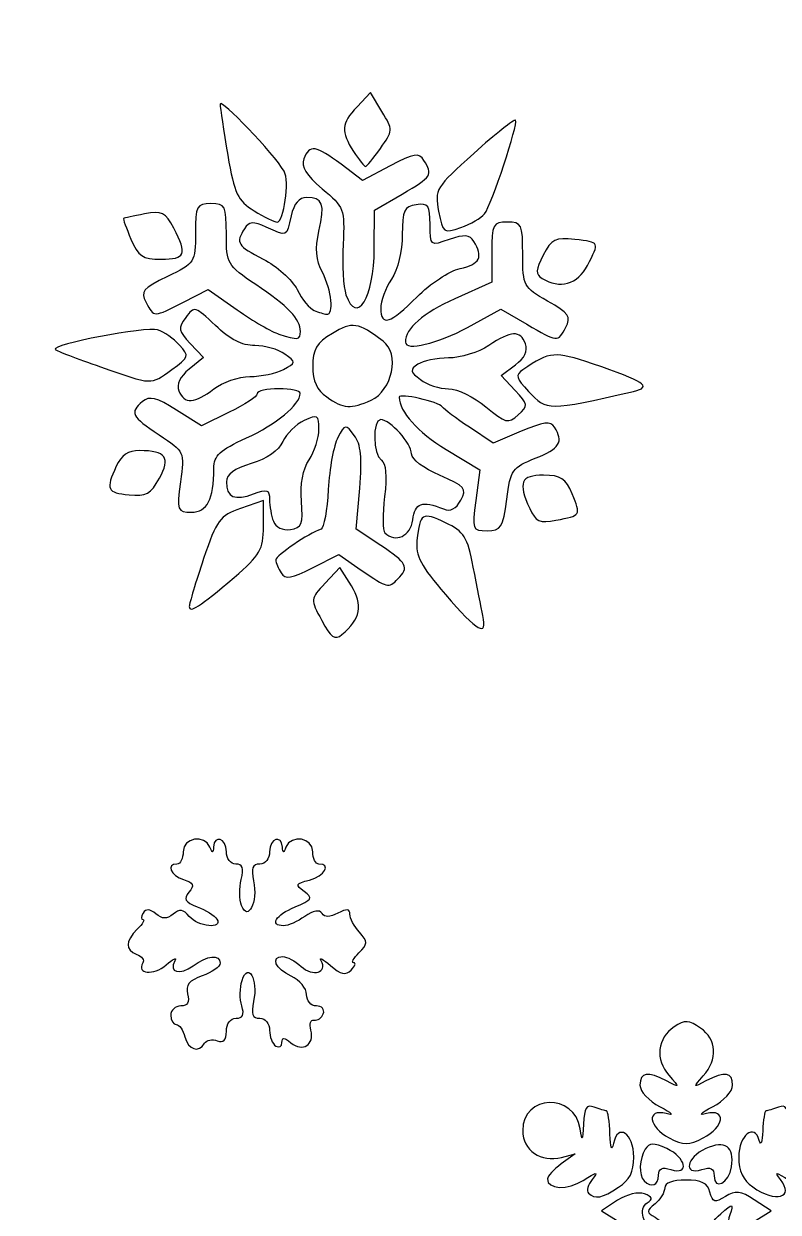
# Model space of a CAD drawing. Header units: centimetres. Extents: x -9.6 to 9.4, y -13.5 to 13.7.
# Drawn here: x -2.17 to 3.2, y 0.88 to 9.34 of the extents above; entities that cross this region are included whole.
import ezdxf

# ---------------------------------------------------------------- set-up
doc = ezdxf.new("R2010")
doc.units = ezdxf.units.CM
doc.header["$MEASUREMENT"] = 0
doc.layers.add('Layer 1', color=7, linetype='Continuous')

msp = doc.modelspace()

# ---------------------------------------------------------------- linework, layer by layer
at = {"layer": 'Layer 1'}
msp.add_open_spline([(-9.54113, 13.65267), (-9.54113, 13.65267), (9.40799, 13.65267), (9.40799, 13.65267), (9.40799, 13.65267), (9.41529, 13.65267), (9.42121, 13.64555), (9.42121, 13.63678), (9.42121, 13.63678), (9.42121, 13.63678), (9.42122, -13.49257), (9.42122, -13.49257), (9.42122, -13.49257), (9.42121, -13.50133), (9.41529, -13.50845), (9.40798, -13.50845), (9.40798, -13.50845), (9.40798, -13.50845), (-9.54113, -13.50846), (-9.54113, -13.50846), (-9.54113, -13.50846), (-9.54843, -13.50845), (-9.55435, -13.50133), (-9.55435, -13.49256), (-9.55435, -13.49256), (-9.55435, -13.49256), (-9.55436, 13.63678), (-9.55436, 13.63678), (-9.55436, 13.63678), (-9.55435, 13.64555), (-9.54843, 13.65267), (-9.54112, 13.65267), (-9.14638, 13.65267), (-9.54113, 13.65267), (-9.54113, 13.65267)], degree=3, knots=[0, 0, 0, 0, 0.1111111, 0.1111111, 0.1111111, 0.1111111, 0.2222222, 0.2222222, 0.2222222, 0.2222222, 0.3333333, 0.3333333, 0.3333333, 0.3333333, 0.4444444, 0.4444444, 0.4444444, 0.4444444, 0.5555556, 0.5555556, 0.5555556, 0.5555556, 0.6666667, 0.6666667, 0.6666667, 0.6666667, 0.7777778, 0.7777778, 0.7777778, 0.7777778, 1, 1, 1, 1.00001, 1.00001, 1.00001, 1.00001], dxfattribs=at)
at = {"layer": 'Layer 1', "color": 7}
for points, knots in [([(-0.52894, 8.00441), (-0.64535, 8.0754), (-0.66824, 8.12395), (-0.71566, 8.40046), (-0.71566, 8.40046), (-0.74538, 8.57379), (-0.7697, 8.73715), (-0.7697, 8.76347), (-0.7697, 8.76347), (-0.7697, 8.81078), (-0.38704, 8.40955), (-0.31517, 8.28689), (-0.31517, 8.28689), (-0.27462, 8.21768), (-0.31524, 7.92307), (-0.3653, 7.92334), (-0.3653, 7.92334), (-0.38233, 7.92343), (-0.45597, 7.95991), (-0.52894, 8.00441)], [0, 0, 0, 0, 0.1666667, 0.1666667, 0.1666667, 0.1666667, 0.3333333, 0.3333333, 0.3333333, 0.3333333, 0.5, 0.5, 0.5, 0.5, 0.6666667, 0.6666667, 0.6666667, 0.6666667, 1, 1, 1, 1]), ([(0.17993, 8.42686), (0.08628, 8.56978), (0.09032, 8.62255), (0.20414, 8.74371), (0.20414, 8.74371), (0.20414, 8.74371), (0.29931, 8.84501), (0.29931, 8.84501), (0.29931, 8.84501), (0.29931, 8.84501), (0.3809, 8.71084), (0.3809, 8.71084), (0.3809, 8.71084), (0.4611, 8.57896), (0.46093, 8.57446), (0.37061, 8.44762), (0.37061, 8.44762), (0.32007, 8.37664), (0.27246, 8.31857), (0.2648, 8.31857), (0.2648, 8.31857), (0.25714, 8.31857), (0.21895, 8.3673), (0.17993, 8.42686)], [0, 0, 0, 0, 0.1428571, 0.1428571, 0.1428571, 0.1428571, 0.2857143, 0.2857143, 0.2857143, 0.2857143, 0.4285714, 0.4285714, 0.4285714, 0.4285714, 0.5714286, 0.5714286, 0.5714286, 0.5714286, 0.7142857, 0.7142857, 0.7142857, 0.7142857, 1, 1, 1, 1]), ([(0.78478, 8.00114), (0.75581, 8.15559), (0.76485, 8.17046), (1.03507, 8.41291), (1.03507, 8.41291), (1.18926, 8.55125), (1.32278, 8.65708), (1.33178, 8.64808), (1.33178, 8.64808), (1.35398, 8.62589), (1.16196, 8.04604), (1.11104, 7.9815), (1.11104, 7.9815), (1.0887, 7.95317), (1.01291, 7.90994), (0.94262, 7.88544), (0.94262, 7.88544), (0.81918, 7.84241), (0.81382, 7.84633), (0.78478, 8.00114)], [0, 0, 0, 0, 0.1666667, 0.1666667, 0.1666667, 0.1666667, 0.3333333, 0.3333333, 0.3333333, 0.3333333, 0.5, 0.5, 0.5, 0.5, 0.6666667, 0.6666667, 0.6666667, 0.6666667, 1, 1, 1, 1]), ([(0.12533, 7.40695), (0.1069, 7.46132), (0.09769, 7.62274), (0.10486, 7.76567), (0.10486, 7.76567), (0.11748, 8.01738), (0.11284, 8.02978), (-0.04329, 8.16107), (-0.04329, 8.16107), (-0.15923, 8.25856), (-0.19616, 8.31819), (-0.17485, 8.37349), (-0.17485, 8.37349), (-0.13477, 8.4775), (-0.08742, 8.4706), (0.09063, 8.3348), (0.09063, 8.3348), (0.09063, 8.3348), (0.24215, 8.21923), (0.24215, 8.21923), (0.24215, 8.21923), (0.24215, 8.21923), (0.44043, 8.32382), (0.44043, 8.32382), (0.44043, 8.32382), (0.612, 8.41432), (0.64435, 8.41953), (0.6807, 8.36251), (0.6807, 8.36251), (0.74586, 8.26026), (0.73713, 8.24673), (0.52634, 8.1232), (0.52634, 8.1232), (0.52634, 8.1232), (0.32864, 8.00734), (0.32864, 8.00734), (0.32864, 8.00734), (0.32864, 8.00734), (0.32724, 7.7346), (0.32724, 7.7346), (0.32724, 7.7346), (0.32546, 7.38655), (0.2008, 7.18426), (0.12533, 7.40695)], [0, 0, 0, 0, 0.0833333, 0.0833333, 0.0833333, 0.0833333, 0.1666667, 0.1666667, 0.1666667, 0.1666667, 0.25, 0.25, 0.25, 0.25, 0.3333333, 0.3333333, 0.3333333, 0.3333333, 0.4166667, 0.4166667, 0.4166667, 0.4166667, 0.5, 0.5, 0.5, 0.5, 0.5833333, 0.5833333, 0.5833333, 0.5833333, 0.6666667, 0.6666667, 0.6666667, 0.6666667, 0.75, 0.75, 0.75, 0.75, 0.8333333, 0.8333333, 0.8333333, 0.8333333, 1, 1, 1, 1]), ([(-0.3526, 7.12577), (-0.40108, 7.14148), (-0.53407, 7.21923), (-0.64814, 7.29853), (-0.64814, 7.29853), (-0.64814, 7.29853), (-0.85553, 7.44273), (-0.85553, 7.44273), (-0.85553, 7.44273), (-0.85553, 7.44273), (-1.03053, 7.35345), (-1.03053, 7.35345), (-1.03053, 7.35345), (-1.24462, 7.24423), (-1.23922, 7.24426), (-1.29682, 7.3519), (-1.29682, 7.3519), (-1.33839, 7.42956), (-1.32094, 7.45071), (-1.1446, 7.53638), (-1.1446, 7.53638), (-0.94942, 7.63121), (-0.94543, 7.63738), (-0.94543, 7.84406), (-0.94543, 7.84406), (-0.94543, 8.03974), (-0.9375, 8.05497), (-0.8356, 8.05497), (-0.8356, 8.05497), (-0.73323, 8.05497), (-0.72576, 8.04019), (-0.72576, 7.83742), (-0.72576, 7.83742), (-0.72576, 7.62682), (-0.71909, 7.61538), (-0.51708, 7.47983), (-0.51708, 7.47983), (-0.28668, 7.32524), (-0.19856, 7.23287), (-0.19856, 7.14594), (-0.19856, 7.14594), (-0.19856, 7.08407), (-0.21666, 7.0817), (-0.3526, 7.12577)], [0, 0, 0, 0, 0.0833333, 0.0833333, 0.0833333, 0.0833333, 0.1666667, 0.1666667, 0.1666667, 0.1666667, 0.25, 0.25, 0.25, 0.25, 0.3333333, 0.3333333, 0.3333333, 0.3333333, 0.4166667, 0.4166667, 0.4166667, 0.4166667, 0.5, 0.5, 0.5, 0.5, 0.5833333, 0.5833333, 0.5833333, 0.5833333, 0.6666667, 0.6666667, 0.6666667, 0.6666667, 0.75, 0.75, 0.75, 0.75, 0.8333333, 0.8333333, 0.8333333, 0.8333333, 1, 1, 1, 1]), ([(-0.10063, 7.29357), (-0.13135, 7.30593), (-0.18612, 7.37337), (-0.22236, 7.44344), (-0.22236, 7.44344), (-0.25859, 7.51351), (-0.36691, 7.61098), (-0.46307, 7.66003), (-0.46307, 7.66003), (-0.64769, 7.75422), (-0.66064, 7.77526), (-0.59644, 7.87674), (-0.59644, 7.87674), (-0.56372, 7.92845), (-0.53509, 7.93047), (-0.44127, 7.88772), (-0.44127, 7.88772), (-0.29034, 7.81895), (-0.29773, 7.81564), (-0.26446, 7.96711), (-0.26446, 7.96711), (-0.24494, 8.05598), (-0.20888, 8.09891), (-0.15373, 8.09891), (-0.15373, 8.09891), (-0.03911, 8.09891), (-0.02257, 8.0532), (-0.06658, 7.85808), (-0.06658, 7.85808), (-0.09461, 7.73377), (-0.08798, 7.65521), (-0.04191, 7.56614), (-0.04191, 7.56614), (0.02525, 7.43625), (0.04282, 7.26189), (-0.01184, 7.26764), (-0.01184, 7.26764), (-0.02997, 7.26955), (-0.06992, 7.28122), (-0.10063, 7.29357)], [0, 0, 0, 0, 0.0909091, 0.0909091, 0.0909091, 0.0909091, 0.1818182, 0.1818182, 0.1818182, 0.1818182, 0.2727273, 0.2727273, 0.2727273, 0.2727273, 0.3636364, 0.3636364, 0.3636364, 0.3636364, 0.4545455, 0.4545455, 0.4545455, 0.4545455, 0.5454545, 0.5454545, 0.5454545, 0.5454545, 0.6363636, 0.6363636, 0.6363636, 0.6363636, 0.7272727, 0.7272727, 0.7272727, 0.7272727, 0.8181818, 0.8181818, 0.8181818, 0.8181818, 1, 1, 1, 1]), ([(0.37257, 7.30965), (0.37257, 7.35883), (0.40717, 7.45207), (0.44946, 7.51685), (0.44946, 7.51685), (0.49406, 7.58517), (0.52634, 7.71828), (0.52634, 7.83382), (0.52634, 7.83382), (0.52634, 8.00693), (0.53928, 8.03484), (0.62519, 8.04705), (0.62519, 8.04705), (0.71163, 8.05932), (0.72404, 8.04168), (0.72404, 7.90655), (0.72404, 7.90655), (0.72404, 7.75273), (0.72468, 7.75223), (0.86056, 7.7996), (0.86056, 7.7996), (0.96834, 7.83717), (1.00519, 7.83438), (1.03562, 7.78633), (1.03562, 7.78633), (1.10499, 7.67681), (1.07774, 7.62311), (0.93713, 7.59223), (0.93713, 7.59223), (0.86102, 7.57551), (0.72342, 7.48498), (0.63134, 7.39104), (0.63134, 7.39104), (0.44401, 7.19992), (0.37257, 7.17746), (0.37257, 7.30965)], [0, 0, 0, 0, 0.1, 0.1, 0.1, 0.1, 0.2, 0.2, 0.2, 0.2, 0.3, 0.3, 0.3, 0.3, 0.4, 0.4, 0.4, 0.4, 0.5, 0.5, 0.5, 0.5, 0.6, 0.6, 0.6, 0.6, 0.7, 0.7, 0.7, 0.7, 0.8, 0.8, 0.8, 0.8, 1, 1, 1, 1]), ([(-1.40514, 7.80236), (-1.43818, 7.88089), (-1.46193, 7.94724), (-1.45793, 7.94981), (-1.45793, 7.94981), (-1.45394, 7.95238), (-1.38664, 7.96667), (-1.30839, 7.98156), (-1.30839, 7.98156), (-1.18306, 8.00541), (-1.1582, 7.99334), (-1.0997, 7.88022), (-1.0997, 7.88022), (-1.00263, 7.6925), (-1.01599, 7.65957), (-1.18918, 7.65957), (-1.18918, 7.65957), (-1.32345, 7.65957), (-1.35341, 7.67938), (-1.40514, 7.80236)], [0, 0, 0, 0, 0.1666667, 0.1666667, 0.1666667, 0.1666667, 0.3333333, 0.3333333, 0.3333333, 0.3333333, 0.5, 0.5, 0.5, 0.5, 0.6666667, 0.6666667, 0.6666667, 0.6666667, 1, 1, 1, 1]), ([(0.54831, 7.06936), (0.54831, 7.16591), (0.67434, 7.27637), (0.90008, 7.37767), (0.90008, 7.37767), (0.90008, 7.37767), (1.16338, 7.49584), (1.16338, 7.49584), (1.16338, 7.49584), (1.16338, 7.49584), (1.16338, 7.70951), (1.16338, 7.70951), (1.16338, 7.70951), (1.16338, 7.90813), (1.17111, 7.92317), (1.27321, 7.92317), (1.27321, 7.92317), (1.37638, 7.92317), (1.38306, 7.90917), (1.38338, 7.69252), (1.38338, 7.69252), (1.38371, 7.46951), (1.38955, 7.45854), (1.55976, 7.36134), (1.55976, 7.36134), (1.71207, 7.27436), (1.72958, 7.24918), (1.68968, 7.17462), (1.68968, 7.17462), (1.63188, 7.06662), (1.63388, 7.06646), (1.41245, 7.19623), (1.41245, 7.19623), (1.41245, 7.19623), (1.22851, 7.30403), (1.22851, 7.30403), (1.22851, 7.30403), (1.22851, 7.30403), (0.99123, 7.17427), (0.99123, 7.17427), (0.99123, 7.17427), (0.77848, 7.05792), (0.54831, 7.00341), (0.54831, 7.06936)], [0, 0, 0, 0, 0.0833333, 0.0833333, 0.0833333, 0.0833333, 0.1666667, 0.1666667, 0.1666667, 0.1666667, 0.25, 0.25, 0.25, 0.25, 0.3333333, 0.3333333, 0.3333333, 0.3333333, 0.4166667, 0.4166667, 0.4166667, 0.4166667, 0.5, 0.5, 0.5, 0.5, 0.5833333, 0.5833333, 0.5833333, 0.5833333, 0.6666667, 0.6666667, 0.6666667, 0.6666667, 0.75, 0.75, 0.75, 0.75, 0.8333333, 0.8333333, 0.8333333, 0.8333333, 1, 1, 1, 1]), ([(1.52168, 7.52261), (1.47271, 7.55365), (1.47403, 7.58211), (1.52943, 7.68923), (1.52943, 7.68923), (1.58806, 7.8026), (1.61545, 7.81617), (1.75324, 7.80009), (1.75324, 7.80009), (1.93392, 7.779), (1.93146, 7.7841), (1.84322, 7.61346), (1.84322, 7.61346), (1.77517, 7.48187), (1.64431, 7.4449), (1.52168, 7.52261)], [0, 0, 0, 0, 0.2, 0.2, 0.2, 0.2, 0.4, 0.4, 0.4, 0.4, 0.6, 0.6, 0.6, 0.6, 1, 1, 1, 1]), ([(-1.06397, 6.72185), (-1.08189, 6.76854), (-1.05549, 6.82406), (-0.99024, 6.8769), (-0.99024, 6.8769), (-0.99024, 6.8769), (-0.88859, 6.9592), (-0.88859, 6.9592), (-0.88859, 6.9592), (-0.88859, 6.9592), (-0.98281, 7.0595), (-0.98281, 7.0595), (-0.98281, 7.0595), (-1.06661, 7.1487), (-1.07009, 7.1692), (-1.0143, 7.24493), (-1.0143, 7.24493), (-0.95354, 7.32741), (-0.94694, 7.3256), (-0.80363, 7.18729), (-0.80363, 7.18729), (-0.7034, 7.09056), (-0.613, 7.0445), (-0.52338, 7.0445), (-0.52338, 7.0445), (-0.45062, 7.0445), (-0.35409, 7.01745), (-0.30887, 6.98439), (-0.30887, 6.98439), (-0.22926, 6.92617), (-0.2296, 6.9227), (-0.31956, 6.87455), (-0.31956, 6.87455), (-0.37065, 6.84721), (-0.478, 6.8244), (-0.55812, 6.82386), (-0.55812, 6.82386), (-0.63824, 6.82332), (-0.75322, 6.78422), (-0.81363, 6.73697), (-0.81363, 6.73697), (-0.94877, 6.63126), (-1.02738, 6.62651), (-1.06397, 6.72185)], [0, 0, 0, 0, 0.0833333, 0.0833333, 0.0833333, 0.0833333, 0.1666667, 0.1666667, 0.1666667, 0.1666667, 0.25, 0.25, 0.25, 0.25, 0.3333333, 0.3333333, 0.3333333, 0.3333333, 0.4166667, 0.4166667, 0.4166667, 0.4166667, 0.5, 0.5, 0.5, 0.5, 0.5833333, 0.5833333, 0.5833333, 0.5833333, 0.6666667, 0.6666667, 0.6666667, 0.6666667, 0.75, 0.75, 0.75, 0.75, 0.8333333, 0.8333333, 0.8333333, 0.8333333, 1, 1, 1, 1]), ([(-0.01184, 6.67873), (-0.08138, 6.72724), (-0.11069, 6.79189), (-0.11069, 6.89674), (-0.11069, 6.89674), (-0.11069, 7.01705), (-0.08382, 7.06214), (0.02864, 7.13053), (0.02864, 7.13053), (0.17018, 7.2166), (0.21062, 7.21058), (0.38977, 7.07672), (0.38977, 7.07672), (0.50967, 6.98713), (0.45623, 6.72524), (0.30388, 6.65582), (0.30388, 6.65582), (0.16088, 6.59067), (0.109, 6.59443), (-0.01184, 6.67873)], [0, 0, 0, 0, 0.1666667, 0.1666667, 0.1666667, 0.1666667, 0.3333333, 0.3333333, 0.3333333, 0.3333333, 0.5, 0.5, 0.5, 0.5, 0.6666667, 0.6666667, 0.6666667, 0.6666667, 1, 1, 1, 1]), ([(-1.62211, 6.89338), (-1.78889, 6.95164), (-1.9333, 7.00726), (-1.94301, 7.01697), (-1.94301, 7.01697), (-1.97749, 7.05145), (-1.29565, 7.18183), (-1.21489, 7.1562), (-1.21489, 7.1562), (-1.16971, 7.14186), (-1.09937, 7.09324), (-1.05856, 7.04815), (-1.05856, 7.04815), (-0.98821, 6.97041), (-0.99109, 6.96139), (-1.11447, 6.87354), (-1.11447, 6.87354), (-1.27019, 6.76265), (-1.24509, 6.76167), (-1.62211, 6.89338)], [0, 0, 0, 0, 0.1666667, 0.1666667, 0.1666667, 0.1666667, 0.3333333, 0.3333333, 0.3333333, 0.3333333, 0.5, 0.5, 0.5, 0.5, 0.6666667, 0.6666667, 0.6666667, 0.6666667, 1, 1, 1, 1]), ([(1.1211, 6.60917), (1.03744, 6.67946), (0.91766, 6.73697), (0.85492, 6.73697), (0.85492, 6.73697), (0.79217, 6.73697), (0.70246, 6.76625), (0.65556, 6.80204), (0.65556, 6.80204), (0.58174, 6.85835), (0.57913, 6.87303), (0.63617, 6.9112), (0.63617, 6.9112), (0.67242, 6.93545), (0.77127, 6.95572), (0.85584, 6.95625), (0.85584, 6.95625), (0.94041, 6.95678), (1.06892, 6.9965), (1.14141, 7.0445), (1.14141, 7.0445), (1.30324, 7.15168), (1.36507, 7.15471), (1.40245, 7.05729), (1.40245, 7.05729), (1.42156, 7.0075), (1.39744, 6.9567), (1.33084, 6.90646), (1.33084, 6.90646), (1.33084, 6.90646), (1.23041, 6.83071), (1.23041, 6.83071), (1.23041, 6.83071), (1.23041, 6.83071), (1.32938, 6.72537), (1.32938, 6.72537), (1.32938, 6.72537), (1.42352, 6.62515), (1.42456, 6.61665), (1.35078, 6.5507), (1.35078, 6.5507), (1.27935, 6.48686), (1.26116, 6.4915), (1.1211, 6.60917)], [0, 0, 0, 0, 0.0833333, 0.0833333, 0.0833333, 0.0833333, 0.1666667, 0.1666667, 0.1666667, 0.1666667, 0.25, 0.25, 0.25, 0.25, 0.3333333, 0.3333333, 0.3333333, 0.3333333, 0.4166667, 0.4166667, 0.4166667, 0.4166667, 0.5, 0.5, 0.5, 0.5, 0.5833333, 0.5833333, 0.5833333, 0.5833333, 0.6666667, 0.6666667, 0.6666667, 0.6666667, 0.75, 0.75, 0.75, 0.75, 0.8333333, 0.8333333, 0.8333333, 0.8333333, 1, 1, 1, 1]), ([(1.4248, 6.71732), (1.33554, 6.81234), (1.32933, 6.83605), (1.38419, 6.87256), (1.38419, 6.87256), (1.58232, 7.00441), (1.60651, 7.00647), (1.87964, 6.91483), (1.87964, 6.91483), (2.24863, 6.79103), (2.3096, 6.74999), (2.17155, 6.71838), (2.17155, 6.71838), (1.55833, 6.57793), (1.55575, 6.57793), (1.4248, 6.71732)], [0, 0, 0, 0, 0.2, 0.2, 0.2, 0.2, 0.4, 0.4, 0.4, 0.4, 0.6, 0.6, 0.6, 0.6, 1, 1, 1, 1]), ([(-1.05165, 6.07395), (-1.02314, 6.2889), (-1.02363, 6.28999), (-1.2039, 6.40929), (-1.2039, 6.40929), (-1.40158, 6.54011), (-1.41581, 6.56864), (-1.32217, 6.64636), (-1.32217, 6.64636), (-1.2726, 6.6875), (-1.22251, 6.67491), (-1.08154, 6.58592), (-1.08154, 6.58592), (-1.08154, 6.58592), (-0.90351, 6.47353), (-0.90351, 6.47353), (-0.90351, 6.47353), (-0.90351, 6.47353), (-0.7048, 6.57007), (-0.7048, 6.57007), (-0.7048, 6.57007), (-0.59551, 6.62317), (-0.50609, 6.68244), (-0.50609, 6.70179), (-0.50609, 6.70179), (-0.50609, 6.72114), (-0.4369, 6.73697), (-0.35233, 6.73697), (-0.35233, 6.73697), (-0.26776, 6.73697), (-0.199, 6.72214), (-0.19954, 6.70402), (-0.19954, 6.70402), (-0.20195, 6.6226), (-0.37135, 6.48247), (-0.58298, 6.38684), (-0.58298, 6.38684), (-0.77423, 6.30042), (-0.81373, 6.26326), (-0.81423, 6.16931), (-0.81423, 6.16931), (-0.81539, 5.94966), (-0.86234, 5.8583), (-0.97403, 5.8583), (-0.97403, 5.8583), (-1.07583, 5.8583), (-1.07907, 5.86728), (-1.05165, 6.07395)], [0, 0, 0, 0, 0.0769231, 0.0769231, 0.0769231, 0.0769231, 0.1538462, 0.1538462, 0.1538462, 0.1538462, 0.2307692, 0.2307692, 0.2307692, 0.2307692, 0.3076923, 0.3076923, 0.3076923, 0.3076923, 0.3846154, 0.3846154, 0.3846154, 0.3846154, 0.4615385, 0.4615385, 0.4615385, 0.4615385, 0.5384615, 0.5384615, 0.5384615, 0.5384615, 0.6153846, 0.6153846, 0.6153846, 0.6153846, 0.6923077, 0.6923077, 0.6923077, 0.6923077, 0.7692308, 0.7692308, 0.7692308, 0.7692308, 0.8461538, 0.8461538, 0.8461538, 0.8461538, 1, 1, 1, 1]), ([(1.04895, 5.94281), (1.04895, 5.94281), (1.07764, 6.15911), (1.07764, 6.15911), (1.07764, 6.15911), (1.07764, 6.15911), (0.83792, 6.30526), (0.83792, 6.30526), (0.83792, 6.30526), (0.63612, 6.42828), (0.50437, 6.57497), (0.50437, 6.67663), (0.50437, 6.67663), (0.50437, 6.70872), (0.7846, 6.64555), (0.81191, 6.6073), (0.81191, 6.6073), (0.82399, 6.59038), (0.91019, 6.52531), (1.00347, 6.46269), (1.00347, 6.46269), (1.00347, 6.46269), (1.17307, 6.34884), (1.17307, 6.34884), (1.17307, 6.34884), (1.17307, 6.34884), (1.37332, 6.43468), (1.37332, 6.43468), (1.37332, 6.43468), (1.5322, 6.50279), (1.58098, 6.50884), (1.60943, 6.46399), (1.60943, 6.46399), (1.67631, 6.35859), (1.64704, 6.31112), (1.473, 6.24275), (1.473, 6.24275), (1.30983, 6.17866), (1.29757, 6.16103), (1.26964, 5.95052), (1.26964, 5.95052), (1.24288, 5.74878), (1.229, 5.7265), (1.13009, 5.7265), (1.13009, 5.7265), (1.02392, 5.7265), (1.02121, 5.73372), (1.04895, 5.94281)], [0, 0, 0, 0, 0.0769231, 0.0769231, 0.0769231, 0.0769231, 0.1538462, 0.1538462, 0.1538462, 0.1538462, 0.2307692, 0.2307692, 0.2307692, 0.2307692, 0.3076923, 0.3076923, 0.3076923, 0.3076923, 0.3846154, 0.3846154, 0.3846154, 0.3846154, 0.4615385, 0.4615385, 0.4615385, 0.4615385, 0.5384615, 0.5384615, 0.5384615, 0.5384615, 0.6153846, 0.6153846, 0.6153846, 0.6153846, 0.6923077, 0.6923077, 0.6923077, 0.6923077, 0.7692308, 0.7692308, 0.7692308, 0.7692308, 0.8461538, 0.8461538, 0.8461538, 0.8461538, 1, 1, 1, 1]), ([(-0.39067, 5.79367), (-0.40583, 5.83317), (-0.41823, 5.90292), (-0.41823, 5.94867), (-0.41823, 5.94867), (-0.41823, 6.01997), (-0.43445, 6.02569), (-0.53175, 5.9887), (-0.53175, 5.9887), (-0.66483, 5.9381), (-0.72576, 5.96477), (-0.72576, 6.07361), (-0.72576, 6.07361), (-0.72576, 6.12706), (-0.66933, 6.16883), (-0.54801, 6.20518), (-0.54801, 6.20518), (-0.43673, 6.23852), (-0.35276, 6.29682), (-0.32349, 6.36106), (-0.32349, 6.36106), (-0.29778, 6.4175), (-0.22949, 6.48521), (-0.17175, 6.51152), (-0.17175, 6.51152), (-0.07621, 6.55505), (-0.06676, 6.54941), (-0.06676, 6.44891), (-0.06676, 6.44891), (-0.06676, 6.38817), (-0.09819, 6.29051), (-0.1366, 6.23188), (-0.1366, 6.23188), (-0.1812, 6.16382), (-0.20105, 6.05718), (-0.19152, 5.93688), (-0.19152, 5.93688), (-0.17851, 5.77263), (-0.18856, 5.74676), (-0.26985, 5.73516), (-0.26985, 5.73516), (-0.32486, 5.72731), (-0.37442, 5.75131), (-0.39067, 5.79367)], [0, 0, 0, 0, 0.0833333, 0.0833333, 0.0833333, 0.0833333, 0.1666667, 0.1666667, 0.1666667, 0.1666667, 0.25, 0.25, 0.25, 0.25, 0.3333333, 0.3333333, 0.3333333, 0.3333333, 0.4166667, 0.4166667, 0.4166667, 0.4166667, 0.5, 0.5, 0.5, 0.5, 0.5833333, 0.5833333, 0.5833333, 0.5833333, 0.6666667, 0.6666667, 0.6666667, 0.6666667, 0.75, 0.75, 0.75, 0.75, 0.8333333, 0.8333333, 0.8333333, 0.8333333, 1, 1, 1, 1]), ([(0.40229, 5.71143), (0.38642, 5.7273), (0.38553, 5.84327), (0.40032, 5.96913), (0.40032, 5.96913), (0.41784, 6.11819), (0.41003, 6.20858), (0.37793, 6.22842), (0.37793, 6.22842), (0.31687, 6.26616), (0.31222, 6.5173), (0.37257, 6.5173), (0.37257, 6.5173), (0.44063, 6.5173), (0.59224, 6.34946), (0.59224, 6.27411), (0.59224, 6.27411), (0.59224, 6.2359), (0.67881, 6.16954), (0.79188, 6.12107), (0.79188, 6.12107), (0.97314, 6.04337), (0.98698, 6.02703), (0.94228, 5.94349), (0.94228, 5.94349), (0.90886, 5.88106), (0.86941, 5.86121), (0.81952, 5.88174), (0.81952, 5.88174), (0.66799, 5.9441), (0.61429, 5.92491), (0.60031, 5.80338), (0.60031, 5.80338), (0.58704, 5.68807), (0.47683, 5.63689), (0.40229, 5.71143)], [0, 0, 0, 0, 0.1, 0.1, 0.1, 0.1, 0.2, 0.2, 0.2, 0.2, 0.3, 0.3, 0.3, 0.3, 0.4, 0.4, 0.4, 0.4, 0.5, 0.5, 0.5, 0.5, 0.6, 0.6, 0.6, 0.6, 0.7, 0.7, 0.7, 0.7, 0.8, 0.8, 0.8, 0.8, 1, 1, 1, 1]), ([(0.23409, 5.44666), (0.23409, 5.44666), (0.07365, 5.55694), (0.07365, 5.55694), (0.07365, 5.55694), (0.07365, 5.55694), (-0.11235, 5.46205), (-0.11235, 5.46205), (-0.11235, 5.46205), (-0.26282, 5.38529), (-0.30547, 5.37841), (-0.33565, 5.42602), (-0.33565, 5.42602), (-0.35616, 5.45838), (-0.37325, 5.49998), (-0.37362, 5.51846), (-0.37362, 5.51846), (-0.37423, 5.54897), (-0.14111, 5.70844), (-0.05176, 5.73865), (-0.05176, 5.73865), (-0.03142, 5.74552), (-0.0082, 5.87262), (-0.00016, 6.02108), (-0.00016, 6.02108), (0.00789, 6.16955), (0.03834, 6.33561), (0.06751, 6.39011), (0.06751, 6.39011), (0.1194, 6.48707), (0.12192, 6.48738), (0.1846, 6.4044), (0.1846, 6.4044), (0.23268, 6.34075), (0.24225, 6.24706), (0.22297, 6.02874), (0.22297, 6.02874), (0.22297, 6.02874), (0.19728, 5.73788), (0.19728, 5.73788), (0.19728, 5.73788), (0.19728, 5.73788), (0.3728, 5.62173), (0.3728, 5.62173), (0.3728, 5.62173), (0.56128, 5.497), (0.57745, 5.46568), (0.49559, 5.38382), (0.49559, 5.38382), (0.42741, 5.31564), (0.42328, 5.31663), (0.23409, 5.44666)], [0, 0, 0, 0, 0.0714286, 0.0714286, 0.0714286, 0.0714286, 0.1428571, 0.1428571, 0.1428571, 0.1428571, 0.2142857, 0.2142857, 0.2142857, 0.2142857, 0.2857143, 0.2857143, 0.2857143, 0.2857143, 0.3571429, 0.3571429, 0.3571429, 0.3571429, 0.4285714, 0.4285714, 0.4285714, 0.4285714, 0.5, 0.5, 0.5, 0.5, 0.5714286, 0.5714286, 0.5714286, 0.5714286, 0.6428571, 0.6428571, 0.6428571, 0.6428571, 0.7142857, 0.7142857, 0.7142857, 0.7142857, 0.7857143, 0.7857143, 0.7857143, 0.7857143, 0.8571429, 0.8571429, 0.8571429, 0.8571429, 1, 1, 1, 1]), ([(-1.41771, 5.9819), (-1.57456, 5.99702), (-1.58496, 6.02013), (-1.50951, 6.18573), (-1.50951, 6.18573), (-1.47382, 6.26407), (-1.42441, 6.29743), (-1.34476, 6.29696), (-1.34476, 6.29696), (-1.15469, 6.29584), (-1.12034, 6.24835), (-1.20223, 6.09992), (-1.20223, 6.09992), (-1.26333, 5.98916), (-1.29771, 5.97033), (-1.41771, 5.9819)], [0, 0, 0, 0, 0.2, 0.2, 0.2, 0.2, 0.4, 0.4, 0.4, 0.4, 0.6, 0.6, 0.6, 0.6, 1, 1, 1, 1]), ([(1.43298, 5.88463), (1.34804, 6.07107), (1.36914, 6.1219), (1.53148, 6.1219), (1.53148, 6.1219), (1.65534, 6.1219), (1.68905, 6.09984), (1.73509, 5.98869), (1.73509, 5.98869), (1.79902, 5.83436), (1.79952, 5.83516), (1.6197, 5.80101), (1.6197, 5.80101), (1.50382, 5.779), (1.47529, 5.79178), (1.43298, 5.88463)], [0, 0, 0, 0, 0.2, 0.2, 0.2, 0.2, 0.4, 0.4, 0.4, 0.4, 0.6, 0.6, 0.6, 0.6, 1, 1, 1, 1]), ([(-0.98936, 5.18815), (-0.98936, 5.20903), (-0.94357, 5.36188), (-0.88759, 5.52782), (-0.88759, 5.52782), (-0.79485, 5.80276), (-0.77147, 5.83448), (-0.62399, 5.88554), (-0.62399, 5.88554), (-0.62399, 5.88554), (-0.46216, 5.94157), (-0.46216, 5.94157), (-0.46216, 5.94157), (-0.46216, 5.94157), (-0.46218, 5.75715), (-0.46218, 5.75715), (-0.46218, 5.75715), (-0.4622, 5.59148), (-0.48342, 5.5546), (-0.67087, 5.39435), (-0.67087, 5.39435), (-0.91806, 5.18304), (-0.98936, 5.13687), (-0.98936, 5.18815)], [0, 0, 0, 0, 0.1428571, 0.1428571, 0.1428571, 0.1428571, 0.2857143, 0.2857143, 0.2857143, 0.2857143, 0.4285714, 0.4285714, 0.4285714, 0.4285714, 0.5714286, 0.5714286, 0.5714286, 0.5714286, 0.7142857, 0.7142857, 0.7142857, 0.7142857, 1, 1, 1, 1]), ([(0.83261, 5.27344), (0.65884, 5.47471), (0.6196, 5.54949), (0.63088, 5.65786), (0.63088, 5.65786), (0.65116, 5.85285), (0.66744, 5.86292), (0.83396, 5.78351), (0.83396, 5.78351), (0.96695, 5.72009), (0.98998, 5.68318), (1.03172, 5.4665), (1.03172, 5.4665), (1.05771, 5.33162), (1.08845, 5.17678), (1.10004, 5.12241), (1.10004, 5.12241), (1.1334, 4.96594), (1.06448, 5.00486), (0.83261, 5.27344)], [0, 0, 0, 0, 0.1666667, 0.1666667, 0.1666667, 0.1666667, 0.3333333, 0.3333333, 0.3333333, 0.3333333, 0.5, 0.5, 0.5, 0.5, 0.6666667, 0.6666667, 0.6666667, 0.6666667, 1, 1, 1, 1]), ([(-0.04715, 5.08814), (-0.12888, 5.23989), (-0.12885, 5.24021), (-0.02367, 5.35217), (-0.02367, 5.35217), (-0.02367, 5.35217), (0.08164, 5.46426), (0.08164, 5.46426), (0.08164, 5.46426), (0.08164, 5.46426), (0.16402, 5.33415), (0.16402, 5.33415), (0.16402, 5.33415), (0.2499, 5.19851), (0.23037, 5.09861), (0.09619, 4.98725), (0.09619, 4.98725), (0.0467, 4.94618), (0.01867, 4.96591), (-0.04715, 5.08814)], [0, 0, 0, 0, 0.1666667, 0.1666667, 0.1666667, 0.1666667, 0.3333333, 0.3333333, 0.3333333, 0.3333333, 0.5, 0.5, 0.5, 0.5, 0.6666667, 0.6666667, 0.6666667, 0.6666667, 1, 1, 1, 1]), ([(-1.02057, 2.12396), (-1.0332, 2.17228), (-1.06101, 2.21182), (-1.08235, 2.21182), (-1.08235, 2.21182), (-1.1037, 2.21182), (-1.12116, 2.24148), (-1.12116, 2.27772), (-1.12116, 2.27772), (-1.12116, 2.31397), (-1.0892, 2.34362), (-1.05014, 2.34362), (-1.05014, 2.34362), (-1.00147, 2.34362), (-0.98613, 2.37046), (-1.00141, 2.42887), (-1.00141, 2.42887), (-1.01818, 2.49302), (-0.99228, 2.52506), (-0.8967, 2.55838), (-0.8967, 2.55838), (-0.82685, 2.58273), (-0.7697, 2.62345), (-0.7697, 2.64887), (-0.7697, 2.64887), (-0.7697, 2.71362), (-0.86405, 2.70401), (-0.96289, 2.6292), (-0.96289, 2.6292), (-1.05476, 2.55966), (-1.14005, 2.58335), (-1.09236, 2.66518), (-1.09236, 2.66518), (-1.07573, 2.69371), (-1.10382, 2.68052), (-1.15478, 2.63587), (-1.15478, 2.63587), (-1.24174, 2.55967), (-1.36888, 2.57023), (-1.31983, 2.64959), (-1.31983, 2.64959), (-1.3075, 2.66955), (-1.32694, 2.69722), (-1.36305, 2.71108), (-1.36305, 2.71108), (-1.44747, 2.74347), (-1.44634, 2.80297), (-1.35966, 2.88965), (-1.35966, 2.88965), (-1.32169, 2.92762), (-1.30308, 2.95869), (-1.31832, 2.95869), (-1.31832, 2.95869), (-1.33355, 2.95869), (-1.3332, 2.97942), (-1.31755, 3.00476), (-1.31755, 3.00476), (-1.29808, 3.03625), (-1.26946, 3.03455), (-1.22709, 2.99938), (-1.22709, 2.99938), (-1.18076, 2.96093), (-1.14992, 2.96053), (-1.10503, 2.99779), (-1.10503, 2.99779), (-1.05933, 3.03571), (-1.03175, 3.03174), (-0.98981, 2.9812), (-0.98981, 2.9812), (-0.92764, 2.90629), (-0.74809, 2.88819), (-0.79334, 2.9614), (-0.79334, 2.9614), (-0.80919, 2.98706), (-0.87182, 3.02692), (-0.93251, 3.05), (-0.93251, 3.05), (-1.02069, 3.08352), (-1.0326, 3.10429), (-0.99182, 3.15343), (-0.99182, 3.15343), (-0.95137, 3.20217), (-0.95949, 3.22083), (-1.03098, 3.24353), (-1.03098, 3.24353), (-1.12292, 3.2727), (-1.15696, 3.35409), (-1.07723, 3.35409), (-1.07723, 3.35409), (-1.05307, 3.35409), (-1.0333, 3.39363), (-1.0333, 3.44196), (-1.0333, 3.44196), (-1.0333, 3.54056), (-0.87992, 3.56708), (-0.84273, 3.47491), (-0.84273, 3.47491), (-0.825, 3.43098), (-0.81987, 3.43098), (-0.8171, 3.47491), (-0.8171, 3.47491), (-0.81129, 3.5669), (-0.72576, 3.53605), (-0.72576, 3.44196), (-0.72576, 3.44196), (-0.72576, 3.39266), (-0.69647, 3.35409), (-0.65902, 3.35409), (-0.65902, 3.35409), (-0.60979, 3.35409), (-0.59951, 3.32531), (-0.61983, 3.24436), (-0.61983, 3.24436), (-0.63498, 3.184), (-0.63429, 3.10053), (-0.6183, 3.05887), (-0.6183, 3.05887), (-0.57241, 2.93928), (-0.50034, 3.08431), (-0.53163, 3.23328), (-0.53163, 3.23328), (-0.55086, 3.32479), (-0.54018, 3.35409), (-0.48762, 3.35409), (-0.48762, 3.35409), (-0.44752, 3.35409), (-0.41823, 3.39118), (-0.41823, 3.44196), (-0.41823, 3.44196), (-0.41823, 3.53605), (-0.3327, 3.5669), (-0.32689, 3.47491), (-0.32689, 3.47491), (-0.32412, 3.43098), (-0.31899, 3.43098), (-0.30126, 3.47491), (-0.30126, 3.47491), (-0.26407, 3.56708), (-0.11069, 3.54056), (-0.11069, 3.44196), (-0.11069, 3.44196), (-0.11069, 3.39363), (-0.09092, 3.35409), (-0.06676, 3.35409), (-0.06676, 3.35409), (0.02417, 3.35409), (-0.02733, 3.26677), (-0.13406, 3.23998), (-0.13406, 3.23998), (-0.23336, 3.21506), (-0.23749, 3.20635), (-0.17255, 3.15887), (-0.17255, 3.15887), (-0.10806, 3.11171), (-0.11539, 3.09921), (-0.23704, 3.04882), (-0.23704, 3.04882), (-0.3755, 2.99147), (-0.42192, 2.91476), (-0.31817, 2.91476), (-0.31817, 2.91476), (-0.2873, 2.91476), (-0.2194, 2.94463), (-0.16729, 2.98113), (-0.16729, 2.98113), (-0.10711, 3.02328), (-0.06249, 3.03125), (-0.04501, 3.00298), (-0.04501, 3.00298), (-0.02649, 2.97301), (0.01036, 2.97336), (0.06771, 3.00405), (0.06771, 3.00405), (0.13013, 3.03746), (0.15291, 3.03548), (0.15291, 2.99665), (0.15291, 2.99665), (0.15291, 2.96749), (0.1835, 2.90984), (0.22089, 2.86852), (0.22089, 2.86852), (0.28231, 2.80065), (0.28201, 2.78653), (0.21775, 2.72228), (0.21775, 2.72228), (0.17864, 2.68316), (0.16188, 2.65116), (0.18052, 2.65116), (0.18052, 2.65116), (0.19916, 2.65116), (0.19116, 2.6279), (0.16273, 2.59948), (0.16273, 2.59948), (0.12311, 2.55986), (0.08854, 2.56755), (0.01459, 2.63243), (0.01459, 2.63243), (-0.03846, 2.67897), (-0.06826, 2.69371), (-0.05163, 2.66518), (-0.05163, 2.66518), (-0.00192, 2.57988), (-0.11017, 2.5492), (-0.1938, 2.62489), (-0.1938, 2.62489), (-0.23647, 2.6635), (-0.29454, 2.69509), (-0.32284, 2.69509), (-0.32284, 2.69509), (-0.41432, 2.69509), (-0.37744, 2.60677), (-0.26446, 2.5553), (-0.26446, 2.5553), (-0.20405, 2.52777), (-0.15463, 2.46889), (-0.15463, 2.42444), (-0.15463, 2.42444), (-0.15463, 2.37999), (-0.12332, 2.34362), (-0.08507, 2.34362), (-0.08507, 2.34362), (-0.04681, 2.34362), (-0.02457, 2.31891), (-0.03564, 2.28871), (-0.03564, 2.28871), (-0.04672, 2.2585), (-0.07599, 2.23806), (-0.1007, 2.24327), (-0.1007, 2.24327), (-0.1254, 2.24849), (-0.13604, 2.21612), (-0.12433, 2.17135), (-0.12433, 2.17135), (-0.09706, 2.06709), (-0.18327, 2.01264), (-0.26639, 2.08162), (-0.26639, 2.08162), (-0.31492, 2.1219), (-0.33036, 2.12218), (-0.33036, 2.08281), (-0.33036, 2.08281), (-0.33036, 2.05426), (-0.35013, 2.04312), (-0.37429, 2.05806), (-0.37429, 2.05806), (-0.39846, 2.07299), (-0.41823, 2.12358), (-0.41823, 2.17048), (-0.41823, 2.17048), (-0.41823, 2.2189), (-0.44822, 2.25576), (-0.48762, 2.25576), (-0.48762, 2.25576), (-0.54018, 2.25576), (-0.55086, 2.28506), (-0.53163, 2.37657), (-0.53163, 2.37657), (-0.49877, 2.53302), (-0.57054, 2.66236), (-0.61409, 2.52516), (-0.61409, 2.52516), (-0.63044, 2.47364), (-0.63127, 2.39195), (-0.61593, 2.34362), (-0.61593, 2.34362), (-0.59614, 2.28127), (-0.60803, 2.25576), (-0.6569, 2.25576), (-0.6569, 2.25576), (-0.69764, 2.25576), (-0.72576, 2.21795), (-0.72576, 2.16319), (-0.72576, 2.16319), (-0.72576, 2.09985), (-0.74613, 2.07844), (-0.79026, 2.09537), (-0.79026, 2.09537), (-0.82573, 2.10898), (-0.86643, 2.10121), (-0.88072, 2.0781), (-0.88072, 2.0781), (-0.92432, 2.00755), (-0.9963, 2.03116), (-1.02057, 2.12396)], [0, 0, 0, 0, 0.0138889, 0.0138889, 0.0138889, 0.0138889, 0.0277778, 0.0277778, 0.0277778, 0.0277778, 0.0416667, 0.0416667, 0.0416667, 0.0416667, 0.0555556, 0.0555556, 0.0555556, 0.0555556, 0.0694444, 0.0694444, 0.0694444, 0.0694444, 0.0833333, 0.0833333, 0.0833333, 0.0833333, 0.0972222, 0.0972222, 0.0972222, 0.0972222, 0.1111111, 0.1111111, 0.1111111, 0.1111111, 0.125, 0.125, 0.125, 0.125, 0.1388889, 0.1388889, 0.1388889, 0.1388889, 0.1527778, 0.1527778, 0.1527778, 0.1527778, 0.1666667, 0.1666667, 0.1666667, 0.1666667, 0.1805556, 0.1805556, 0.1805556, 0.1805556, 0.1944444, 0.1944444, 0.1944444, 0.1944444, 0.2083333, 0.2083333, 0.2083333, 0.2083333, 0.2222222, 0.2222222, 0.2222222, 0.2222222, 0.2361111, 0.2361111, 0.2361111, 0.2361111, 0.25, 0.25, 0.25, 0.25, 0.2638889, 0.2638889, 0.2638889, 0.2638889, 0.2777778, 0.2777778, 0.2777778, 0.2777778, 0.2916667, 0.2916667, 0.2916667, 0.2916667, 0.3055556, 0.3055556, 0.3055556, 0.3055556, 0.3194444, 0.3194444, 0.3194444, 0.3194444, 0.3333333, 0.3333333, 0.3333333, 0.3333333, 0.3472222, 0.3472222, 0.3472222, 0.3472222, 0.3611111, 0.3611111, 0.3611111, 0.3611111, 0.375, 0.375, 0.375, 0.375, 0.3888889, 0.3888889, 0.3888889, 0.3888889, 0.4027778, 0.4027778, 0.4027778, 0.4027778, 0.4166667, 0.4166667, 0.4166667, 0.4166667, 0.4305556, 0.4305556, 0.4305556, 0.4305556, 0.4444444, 0.4444444, 0.4444444, 0.4444444, 0.4583333, 0.4583333, 0.4583333, 0.4583333, 0.4722222, 0.4722222, 0.4722222, 0.4722222, 0.4861111, 0.4861111, 0.4861111, 0.4861111, 0.5, 0.5, 0.5, 0.5, 0.5138889, 0.5138889, 0.5138889, 0.5138889, 0.5277778, 0.5277778, 0.5277778, 0.5277778, 0.5416667, 0.5416667, 0.5416667, 0.5416667, 0.5555556, 0.5555556, 0.5555556, 0.5555556, 0.5694444, 0.5694444, 0.5694444, 0.5694444, 0.5833333, 0.5833333, 0.5833333, 0.5833333, 0.5972222, 0.5972222, 0.5972222, 0.5972222, 0.6111111, 0.6111111, 0.6111111, 0.6111111, 0.625, 0.625, 0.625, 0.625, 0.6388889, 0.6388889, 0.6388889, 0.6388889, 0.6527778, 0.6527778, 0.6527778, 0.6527778, 0.6666667, 0.6666667, 0.6666667, 0.6666667, 0.6805556, 0.6805556, 0.6805556, 0.6805556, 0.6944444, 0.6944444, 0.6944444, 0.6944444, 0.7083333, 0.7083333, 0.7083333, 0.7083333, 0.7222222, 0.7222222, 0.7222222, 0.7222222, 0.7361111, 0.7361111, 0.7361111, 0.7361111, 0.75, 0.75, 0.75, 0.75, 0.7638889, 0.7638889, 0.7638889, 0.7638889, 0.7777778, 0.7777778, 0.7777778, 0.7777778, 0.7916667, 0.7916667, 0.7916667, 0.7916667, 0.8055556, 0.8055556, 0.8055556, 0.8055556, 0.8194444, 0.8194444, 0.8194444, 0.8194444, 0.8333333, 0.8333333, 0.8333333, 0.8333333, 0.8472222, 0.8472222, 0.8472222, 0.8472222, 0.8611111, 0.8611111, 0.8611111, 0.8611111, 0.875, 0.875, 0.875, 0.875, 0.8888889, 0.8888889, 0.8888889, 0.8888889, 0.9027778, 0.9027778, 0.9027778, 0.9027778, 0.9166667, 0.9166667, 0.9166667, 0.9166667, 0.9305556, 0.9305556, 0.9305556, 0.9305556, 0.9444444, 0.9444444, 0.9444444, 0.9444444, 0.9583333, 0.9583333, 0.9583333, 0.9583333, 0.9722222, 0.9722222, 0.9722222, 0.9722222, 1, 1, 1, 1]), ([(2.42593, 1.40473), (2.27607, 1.48325), (2.25978, 1.61445), (2.4045, 1.57731), (2.4045, 1.57731), (2.46409, 1.56202), (2.44664, 1.58146), (2.36056, 1.62626), (2.36056, 1.62626), (2.27906, 1.66867), (2.21778, 1.73485), (2.21778, 1.78046), (2.21778, 1.78046), (2.21778, 1.8727), (2.27182, 1.88112), (2.40738, 1.81003), (2.40738, 1.81003), (2.50158, 1.76063), (2.50186, 1.76137), (2.42293, 1.85034), (2.42293, 1.85034), (2.32412, 1.96171), (2.34134, 2.11591), (2.46145, 2.19522), (2.46145, 2.19522), (2.53794, 2.24573), (2.56581, 2.24447), (2.64817, 2.18678), (2.64817, 2.18678), (2.76467, 2.10518), (2.7729, 1.96467), (2.6681, 1.84644), (2.6681, 1.84644), (2.59364, 1.76244), (2.59424, 1.76129), (2.68718, 1.81003), (2.68718, 1.81003), (2.82274, 1.88112), (2.87678, 1.8727), (2.87678, 1.78046), (2.87678, 1.78046), (2.87678, 1.73485), (2.8155, 1.66867), (2.734, 1.62626), (2.734, 1.62626), (2.64792, 1.58146), (2.63047, 1.56202), (2.69006, 1.57731), (2.69006, 1.57731), (2.83546, 1.61462), (2.81825, 1.48238), (2.66757, 1.40446), (2.66757, 1.40446), (2.56235, 1.35005), (2.53023, 1.35009), (2.42593, 1.40473)], [0, 0, 0, 0, 0.0666667, 0.0666667, 0.0666667, 0.0666667, 0.1333333, 0.1333333, 0.1333333, 0.1333333, 0.2, 0.2, 0.2, 0.2, 0.2666667, 0.2666667, 0.2666667, 0.2666667, 0.3333333, 0.3333333, 0.3333333, 0.3333333, 0.4, 0.4, 0.4, 0.4, 0.4666667, 0.4666667, 0.4666667, 0.4666667, 0.5333333, 0.5333333, 0.5333333, 0.5333333, 0.6, 0.6, 0.6, 0.6, 0.6666667, 0.6666667, 0.6666667, 0.6666667, 0.7333333, 0.7333333, 0.7333333, 0.7333333, 0.8, 0.8, 0.8, 0.8, 0.8666667, 0.8666667, 0.8666667, 0.8666667, 1, 1, 1, 1]), ([(1.85205, 1.01059), (1.83615, 1.02649), (1.84768, 1.07063), (1.87768, 1.10869), (1.87768, 1.10869), (1.92278, 1.16591), (1.91173, 1.1648), (1.8137, 1.10224), (1.8137, 1.10224), (1.70248, 1.03127), (1.55878, 1.03724), (1.55878, 1.11283), (1.55878, 1.11283), (1.55878, 1.13146), (1.60326, 1.17932), (1.65763, 1.21918), (1.65763, 1.21918), (1.65763, 1.21918), (1.75648, 1.29166), (1.75648, 1.29166), (1.75648, 1.29166), (1.75648, 1.29166), (1.65929, 1.26604), (1.65929, 1.26604), (1.65929, 1.26604), (1.51269, 1.2274), (1.38304, 1.31652), (1.38304, 1.45593), (1.38304, 1.45593), (1.38304, 1.71393), (1.75188, 1.72659), (1.79149, 1.46995), (1.79149, 1.46995), (1.80635, 1.37369), (1.81028, 1.37897), (1.8158, 1.5026), (1.8158, 1.5026), (1.82093, 1.61766), (1.83766, 1.64423), (1.89187, 1.62342), (1.89187, 1.62342), (1.93009, 1.60875), (1.96963, 1.59675), (1.97974, 1.59675), (1.97974, 1.59675), (1.98984, 1.59675), (2.0008, 1.52262), (2.0041, 1.432), (2.0041, 1.432), (2.00762, 1.33495), (2.01777, 1.30688), (2.0288, 1.36367), (2.0288, 1.36367), (2.058, 1.51406), (2.17385, 1.43733), (2.17385, 1.26761), (2.17385, 1.26761), (2.17385, 1.16302), (2.1442, 1.10417), (2.06556, 1.05264), (2.06556, 1.05264), (1.94821, 0.97575), (1.89698, 0.96566), (1.85205, 1.01059)], [0, 0, 0, 0, 0.0588235, 0.0588235, 0.0588235, 0.0588235, 0.1176471, 0.1176471, 0.1176471, 0.1176471, 0.1764706, 0.1764706, 0.1764706, 0.1764706, 0.2352941, 0.2352941, 0.2352941, 0.2352941, 0.2941176, 0.2941176, 0.2941176, 0.2941176, 0.3529412, 0.3529412, 0.3529412, 0.3529412, 0.4117647, 0.4117647, 0.4117647, 0.4117647, 0.4705882, 0.4705882, 0.4705882, 0.4705882, 0.5294118, 0.5294118, 0.5294118, 0.5294118, 0.5882353, 0.5882353, 0.5882353, 0.5882353, 0.6470588, 0.6470588, 0.6470588, 0.6470588, 0.7058824, 0.7058824, 0.7058824, 0.7058824, 0.7647059, 0.7647059, 0.7647059, 0.7647059, 0.8235294, 0.8235294, 0.8235294, 0.8235294, 0.8823529, 0.8823529, 0.8823529, 0.8823529, 1, 1, 1, 1]), ([(3.01957, 1.05525), (2.95125, 1.1029), (2.92071, 1.1686), (2.92071, 1.26791), (2.92071, 1.26791), (2.92071, 1.42317), (3.03289, 1.51367), (3.06663, 1.38564), (3.06663, 1.38564), (3.07743, 1.34469), (3.08855, 1.37544), (3.09135, 1.45397), (3.09135, 1.45397), (3.09416, 1.5325), (3.10472, 1.59675), (3.11482, 1.59675), (3.11482, 1.59675), (3.12493, 1.59675), (3.16447, 1.60875), (3.20269, 1.62342), (3.20269, 1.62342), (3.2569, 1.64423), (3.27363, 1.61766), (3.27876, 1.5026), (3.27876, 1.5026), (3.28428, 1.37897), (3.28821, 1.37369), (3.30307, 1.46995), (3.30307, 1.46995), (3.34268, 1.72659), (3.71152, 1.71393), (3.71152, 1.45593), (3.71152, 1.45593), (3.71152, 1.31652), (3.58187, 1.2274), (3.43527, 1.26604), (3.43527, 1.26604), (3.43527, 1.26604), (3.33808, 1.29166), (3.33808, 1.29166), (3.33808, 1.29166), (3.33808, 1.29166), (3.43693, 1.21918), (3.43693, 1.21918), (3.43693, 1.21918), (3.4913, 1.17932), (3.53578, 1.13146), (3.53578, 1.11283), (3.53578, 1.11283), (3.53578, 1.03724), (3.39208, 1.03127), (3.28086, 1.10224), (3.28086, 1.10224), (3.18284, 1.1648), (3.17178, 1.16591), (3.21688, 1.10869), (3.21688, 1.10869), (3.31993, 0.97797), (3.18337, 0.94099), (3.01957, 1.05525)], [0, 0, 0, 0, 0.0625, 0.0625, 0.0625, 0.0625, 0.125, 0.125, 0.125, 0.125, 0.1875, 0.1875, 0.1875, 0.1875, 0.25, 0.25, 0.25, 0.25, 0.3125, 0.3125, 0.3125, 0.3125, 0.375, 0.375, 0.375, 0.375, 0.4375, 0.4375, 0.4375, 0.4375, 0.5, 0.5, 0.5, 0.5, 0.5625, 0.5625, 0.5625, 0.5625, 0.625, 0.625, 0.625, 0.625, 0.6875, 0.6875, 0.6875, 0.6875, 0.75, 0.75, 0.75, 0.75, 0.8125, 0.8125, 0.8125, 0.8125, 0.875, 0.875, 0.875, 0.875, 1, 1, 1, 1]), ([(2.24707, 1.09884), (2.20708, 1.13883), (2.21137, 1.25502), (2.25538, 1.32442), (2.25538, 1.32442), (2.28436, 1.3701), (2.31511, 1.37089), (2.40848, 1.32835), (2.40848, 1.32835), (2.54734, 1.26508), (2.57233, 1.13658), (2.43745, 1.17939), (2.43745, 1.17939), (2.37509, 1.19918), (2.34958, 1.18728), (2.34958, 1.13841), (2.34958, 1.13841), (2.34958, 1.06727), (2.29839, 1.04752), (2.24707, 1.09884)], [0, 0, 0, 0, 0.1666667, 0.1666667, 0.1666667, 0.1666667, 0.3333333, 0.3333333, 0.3333333, 0.3333333, 0.5, 0.5, 0.5, 0.5, 0.6666667, 0.6666667, 0.6666667, 0.6666667, 1, 1, 1, 1]), ([(2.74498, 1.13475), (2.74498, 1.18728), (2.72076, 1.19959), (2.65711, 1.17939), (2.65711, 1.17939), (2.52241, 1.13663), (2.54713, 1.26504), (2.68576, 1.3282), (2.68576, 1.3282), (2.82356, 1.39099), (2.89071, 1.34372), (2.86952, 1.19888), (2.86952, 1.19888), (2.85246, 1.0823), (2.74498, 1.02696), (2.74498, 1.13475)], [0, 0, 0, 0, 0.2, 0.2, 0.2, 0.2, 0.4, 0.4, 0.4, 0.4, 0.6, 0.6, 0.6, 0.6, 1, 1, 1, 1]), ([(2.39351, 0.74226), (2.39351, 0.77489), (2.36261, 0.81888), (2.32484, 0.84002), (2.32484, 0.84002), (2.26256, 0.87487), (2.26256, 0.88376), (2.32484, 0.93545), (2.32484, 0.93545), (2.36261, 0.9668), (2.39351, 1.0177), (2.39351, 1.04857), (2.39351, 1.04857), (2.39351, 1.08314), (2.45104, 1.1047), (2.5433, 1.1047), (2.5433, 1.1047), (2.65507, 1.1047), (2.69881, 1.08286), (2.71559, 1.0187), (2.71559, 1.0187), (2.73489, 0.94488), (2.7504, 0.94039), (2.82509, 0.98703), (2.82509, 0.98703), (2.89694, 1.0319), (2.93284, 1.02778), (3.03114, 0.96337), (3.03114, 0.96337), (3.03114, 0.96337), (3.15019, 0.88537), (3.15019, 0.88537), (3.15019, 0.88537), (3.15019, 0.88537), (3.02447, 0.80763), (3.02447, 0.80763), (3.02447, 0.80763), (2.87761, 0.71683), (2.81809, 0.73418), (2.85691, 0.85647), (2.85691, 0.85647), (2.88364, 0.94072), (2.88157, 0.94099), (2.79279, 0.86498), (2.79279, 0.86498), (2.74233, 0.82177), (2.70105, 0.76314), (2.70105, 0.73468), (2.70105, 0.73468), (2.70105, 0.70484), (2.63598, 0.68294), (2.54728, 0.68294), (2.54728, 0.68294), (2.44746, 0.68294), (2.39351, 0.70375), (2.39351, 0.74226)], [0, 0, 0, 0, 0.0666667, 0.0666667, 0.0666667, 0.0666667, 0.1333333, 0.1333333, 0.1333333, 0.1333333, 0.2, 0.2, 0.2, 0.2, 0.2666667, 0.2666667, 0.2666667, 0.2666667, 0.3333333, 0.3333333, 0.3333333, 0.3333333, 0.4, 0.4, 0.4, 0.4, 0.4666667, 0.4666667, 0.4666667, 0.4666667, 0.5333333, 0.5333333, 0.5333333, 0.5333333, 0.6, 0.6, 0.6, 0.6, 0.6666667, 0.6666667, 0.6666667, 0.6666667, 0.7333333, 0.7333333, 0.7333333, 0.7333333, 0.8, 0.8, 0.8, 0.8, 0.8666667, 0.8666667, 0.8666667, 0.8666667, 1, 1, 1, 1]), ([(2.07009, 0.80763), (2.07009, 0.80763), (1.94437, 0.88537), (1.94437, 0.88537), (1.94437, 0.88537), (1.94437, 0.88537), (2.05877, 0.96032), (2.05877, 0.96032), (2.05877, 0.96032), (2.12368, 1.00286), (2.20604, 1.02267), (2.24916, 1.00612), (2.24916, 1.00612), (2.30593, 0.98434), (2.31119, 0.96833), (2.26998, 0.94286), (2.26998, 0.94286), (2.23963, 0.92411), (2.22671, 0.87774), (2.24125, 0.83983), (2.24125, 0.83983), (2.28157, 0.73477), (2.20977, 0.72127), (2.07009, 0.80763)], [0, 0, 0, 0, 0.1428571, 0.1428571, 0.1428571, 0.1428571, 0.2857143, 0.2857143, 0.2857143, 0.2857143, 0.4285714, 0.4285714, 0.4285714, 0.4285714, 0.5714286, 0.5714286, 0.5714286, 0.5714286, 0.7142857, 0.7142857, 0.7142857, 0.7142857, 1, 1, 1, 1])]:
    msp.add_open_spline(points, degree=3, knots=knots, dxfattribs=at)

doc.saveas('drawing.dxf')
